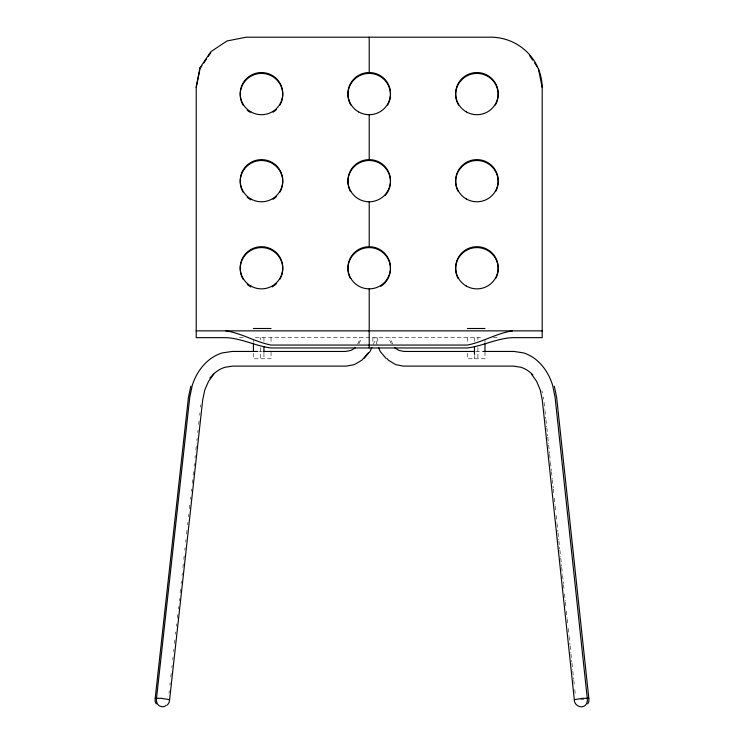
<?xml version="1.0" encoding="UTF-8"?>
<svg xmlns="http://www.w3.org/2000/svg" width="744" height="744" viewBox="0 0 744 744"><rect width="100%" height="100%" fill="white"/><g stroke="black" fill="none" stroke-linecap="round" stroke-linejoin="round"><path stroke-width="0.56" stroke-dasharray="3.72 2.79" d="M169.018 693.082L169.269 690.776M169.902 685.01L170.162 682.704M170.795 676.947L171.176 673.487M171.817 667.721L172.069 665.415M172.701 659.649L172.961 657.343M173.594 651.577L173.854 649.27M174.487 643.504L174.868 640.045M175.51 634.279L175.761 631.972M176.393 626.206L176.654 623.9M177.286 618.134L177.667 614.674M178.309 608.908L178.56 606.602M179.202 600.836L179.453 598.529M180.085 592.763L180.476 589.304M181.108 583.538L181.359 581.231M182.001 575.465L182.252 573.159M182.894 567.393L183.275 563.933M183.777 559.321L184.168 555.861M184.8 550.095L185.051 547.789M185.693 542.023L185.944 539.716M186.586 533.95L186.967 530.491M187.6 524.725L187.851 522.418M188.492 516.652L188.744 514.346M189.385 508.58L189.767 505.12M190.399 499.354L190.659 497.048M191.292 491.282L191.543 488.985M192.185 483.219L192.566 479.759M193.077 475.146L193.459 471.687M194.091 465.921L194.351 463.614M194.984 457.848L195.235 455.542M195.877 449.776L196.258 446.316M196.89 440.55L197.151 438.244M197.783 432.478L198.043 430.172M198.676 424.406L199.057 420.946M199.699 415.18L199.95 412.874M200.582 407.108L200.843 404.801M357.659 344.137L359.724 339.71L359.724 337.655M358.943 343.663L361.063 339.134L361.063 337.655M373.274 344.519L374.213 342.5L374.213 337.655M580.804 699.713L584.012 699.295M239.373 337.655L245.167 337.655M255.434 337.655L482.986 337.655M493.43 337.655L499.047 337.655M258.717 351.447L262.186 351.447M475.788 351.447L481.582 351.447M392.758 344.137L390.758 339.71L390.758 337.655M391.242 343.663L389.186 339.134L389.186 337.655M377.106 344.519L376.185 342.5L376.185 337.655M541.939 390.786L542.357 392.879M543.213 397.054L543.641 399.147M544.096 402.495L544.841 409.414M544.961 410.567L545.826 418.639M545.947 419.793L546.691 426.712M546.812 427.865L547.677 435.938M547.798 437.091L548.533 444.01M548.663 445.163L549.528 453.236M549.649 454.389L550.383 461.308M550.514 462.461L551.369 470.534M551.499 471.687L552.234 478.606M552.355 479.759L553.22 487.832M553.341 488.985L553.834 493.588M554.336 498.201L555.071 505.12M555.191 506.273L555.684 510.886M556.177 515.499L556.921 522.418M557.042 523.571L557.907 531.644M558.028 532.797L558.772 539.716M558.893 540.869L559.758 548.942M559.879 550.095L560.623 557.014M560.744 558.167L561.608 566.24M561.729 567.393L562.464 574.312M562.594 575.465L563.45 583.538M563.58 584.691L564.073 589.304M564.566 593.917L565.301 600.836M565.431 601.989L565.924 606.602M566.417 611.215L567.151 618.134M567.272 619.287L567.765 623.9M568.258 628.513L569.002 635.432M569.123 636.585L569.988 644.657M570.109 645.811L570.853 652.73M570.974 653.883L571.838 661.955M571.959 663.109L572.703 670.028M572.824 671.181L573.689 679.253M573.81 680.407L574.303 685.01M574.796 689.623L575.289 694.236M484.995 339.878L484.995 342.101M484.995 352.107L484.995 358.775L467.381 358.775L467.381 352.107M477.908 337.655L477.908 339.878M477.908 347.653L477.908 358.775M474.467 337.655L474.467 342.101M474.467 355.437L474.467 358.775M467.381 337.655L467.381 343.207M377.757 337.655L377.757 343.077M372.874 337.655L372.874 343.077M271.039 337.655L271.039 343.207M271.039 352.107L271.039 358.775L253.416 358.775L253.416 352.107M263.943 337.655L263.943 342.101M263.943 353.214L263.943 358.775M260.502 337.655L260.502 339.878M260.502 347.653L260.502 358.775M253.416 339.878L253.416 342.101"/><path stroke-width="1.12" d="M190.817 386.173L188.381 397.752L155.198 698.309L155.087 701.248L156.194 703.908M167.409 705.005L169.065 702.615L169.604 699.713L202.721 399.77L204.777 389.996L208.525 381.374L213.807 374.111M196.221 87.578L200.024 68.634L201.931 65.807M587.797 703.908L588.913 701.248L588.82 698.309L556.679 397.752L554.317 386.173M371.851 347.541L369.973 351.568L364.123 358.273M203.837 62.97L206.386 59.195M208.292 56.358L210.84 52.582M368.271 352.926L362.04 360.068L354.404 364.616L346.462 366.104L232.844 366.104L225.069 367.257A38.883 31.341 -90 0 0 211.891 375.739M164.973 706.149L166.358 705.228M355.334 347.811L350.889 350.452L345.579 351.447L263.339 351.447M512.467 330.866C496.666 333.238 482.81 342.11 467.316 345.067L271.095 345.067C255.611 342.11 241.744 333.238 225.953 330.866M482.744 351.447L514.039 351.447L523.618 352.916A53.642 41.869 -90 0 1 552.653 385.373L555.089 397.333L587.239 698.021L587.379 700.969L586.56 703.685L584.924 705.703C580.571 708.79 574.043 704.996 574.322 699.713L582.338 698.309L588.82 698.309M155.198 698.309L161.327 698.309L169.604 699.713M164.285 706.605L161.904 706.8L158.937 705.703L157.244 703.685L156.398 700.969L156.547 698.021L189.748 397.333L192.268 385.373A53.642 43.236 -90 0 1 222.251 352.916L232.137 351.447L257.563 351.447M253.416 328.504L271.039 328.504M467.381 328.504L484.995 328.504M196.221 330.866L542.199 330.866M474.626 351.447L404.187 351.447L399.044 350.452L394.748 347.811M386.908 358.478L388.247 360.068L395.641 364.616L403.332 366.104L513.36 366.104L520.884 367.257A38.883 30.346 -90 0 1 532.862 374.883M385.959 358.273L380.296 351.568L378.473 347.541M531.514 374.111L536.638 381.374L540.265 389.996L542.255 399.77L574.322 699.713M529.486 55.419L532.667 60.143M534.573 62.97L537.121 66.746M538.396 68.634L542.199 87.578M484.995 343.207L484.995 350.991M474.467 346.546L474.467 354.33M369.21 37.2L369.21 73.424M369.21 114.697L369.21 160.509M369.21 201.782L369.21 247.585M369.21 288.867L369.21 347.959M263.943 346.546L263.943 352.107M253.416 343.207L253.416 350.991M209.855 378.138A38.883 31.341 -90 0 1 211.194 376.511M390.451 95.576A21.269 21.083 0 0 1 387.624 105.053M350.787 105.053A21.269 21.083 0 0 1 363.704 74.14A21.269 21.083 0 0 1 390.479 94.507M390.451 182.661A21.269 21.083 0 0 1 385.029 195.681M350.275 191.189A21.269 21.083 0 0 1 364.225 161.095A21.269 21.083 0 0 1 390.479 181.592M390.451 269.737A21.269 21.083 0 0 1 380.761 286.375M350.275 278.275A21.269 21.083 0 0 1 364.225 248.18A21.269 21.083 0 0 1 390.479 268.668M457.988 278.275A21.269 21.083 0 0 1 476.923 247.585A21.269 21.083 0 0 1 495.857 278.275M457.988 191.189A21.269 21.083 0 0 1 476.923 160.509A21.269 21.083 0 0 1 495.857 191.189M458.509 105.053A21.269 21.083 0 0 1 476.923 73.424A21.269 21.083 0 0 1 495.337 105.053M276.536 283.576A21.269 21.083 0 0 1 272.127 286.933M250.858 286.933A21.269 21.083 0 0 1 247.278 284.357M243.074 279.214A21.269 21.083 0 0 1 261.497 247.585A21.269 21.083 0 0 1 279.911 279.214M276.536 196.5A21.269 21.083 0 0 1 273.048 199.29M250.858 199.848A21.269 21.083 0 0 1 247.278 197.272M243.074 192.129A21.269 21.083 0 0 1 261.497 160.509A21.269 21.083 0 0 1 279.911 192.129M276.536 109.415A21.269 21.083 0 0 1 273.048 112.205M249.938 112.205A21.269 21.083 0 0 1 247.278 110.196M243.074 105.053A21.269 21.083 0 0 1 261.497 73.424A21.269 21.083 0 0 1 279.911 105.053M200.024 67.751L196.221 86.685L196.221 337.655L225.46 337.655C241.298 338.12 255.583 346.109 271.095 347.959L467.316 347.959C482.837 346.109 497.113 338.12 512.951 337.655L542.199 337.655L542.199 86.685C541.204 59.39 519.47 38.149 492.277 37.2L246.134 37.2L227.032 40.966L210.84 51.689L200.024 67.751M358.571 111.879A21.269 21.083 0 0 0 390.479 93.614A21.269 21.083 0 0 0 358.571 75.358A21.269 21.083 0 0 0 358.571 111.879M350.787 278.321A21.269 21.083 0 0 0 387.624 278.321A21.269 21.083 0 0 0 369.21 246.701A21.269 21.083 0 0 0 350.787 278.321M350.787 191.236A21.269 21.083 0 0 0 387.624 191.236A21.269 21.083 0 0 0 369.21 159.616A21.269 21.083 0 0 0 350.787 191.236M466.293 198.955A21.269 21.083 0 0 0 498.192 180.699A21.269 21.083 0 0 0 466.293 162.443A21.269 21.083 0 0 0 466.293 198.955M466.293 111.879A21.269 21.083 0 0 0 498.192 93.614A21.269 21.083 0 0 0 466.293 75.358A21.269 21.083 0 0 0 466.293 111.879M466.293 286.04A21.269 21.083 0 0 0 498.192 267.784A21.269 21.083 0 0 0 466.293 249.519A21.269 21.083 0 0 0 466.293 286.04M250.858 198.955A21.269 21.083 0 0 0 282.757 180.699A21.269 21.083 0 0 0 250.858 162.443A21.269 21.083 0 0 0 250.858 198.955M250.858 111.879A21.269 21.083 0 0 0 282.757 93.614A21.269 21.083 0 0 0 250.858 75.358A21.269 21.083 0 0 0 250.858 111.879M250.858 286.04A21.269 21.083 0 0 0 282.757 267.784A21.269 21.083 0 0 0 250.858 249.519A21.269 21.083 0 0 0 250.858 286.04"/></g></svg>
